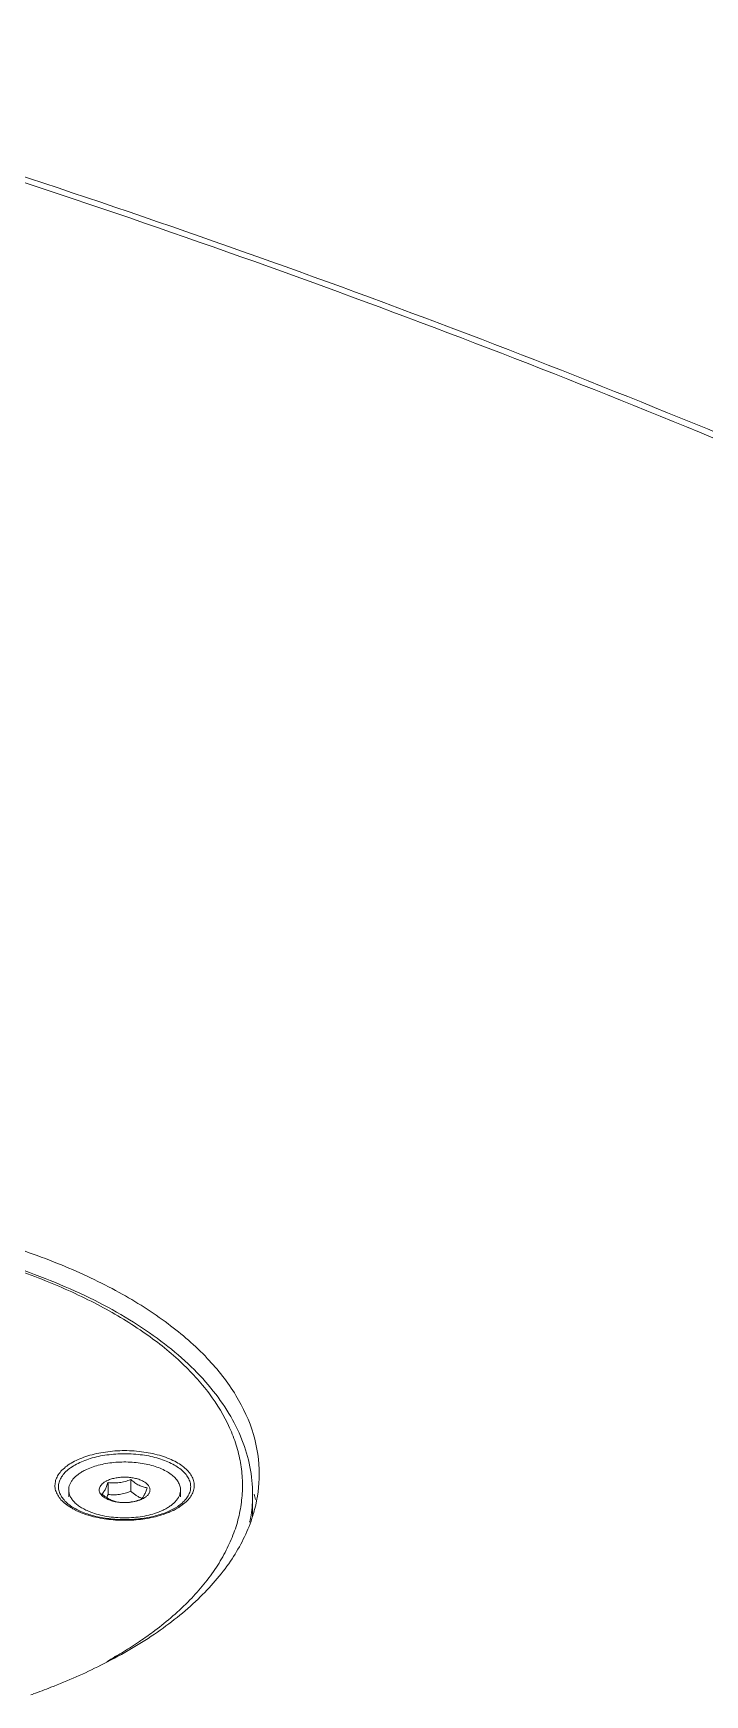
# Model space of a CAD drawing. Header units: millimetres. Extents: x 1177 to 4147, y 93 to 2194.
# Drawn here: x 3396.3 to 3442.6, y 1110.3 to 1224.7 of the extents above; entities that cross this region are included whole.
import ezdxf

# ---------------------------------------------------------------- set-up
doc = ezdxf.new("R2010")
doc.units = ezdxf.units.MM
doc.header["$LTSCALE"] = 0.1
doc.layers.get('0').update_dxf_attribs({"lineweight": 13})

# ---------------------------------------------------------------- blocks, each defined once
blk = doc.blocks.new('01')
for p, q in [((3787.97, 1189.42), (3787.97, 1188.25)), ((3790.2, 1189.72), (3790.2, 1188.55)), ((3784.1, 1188.7), (3784.1, 1188)), ((3795.1, 1188.7), (3795.1, 1188)), ((3802.2, 1188.26), (3802.2, 1186.12)), ((3784.29, 1187.12), (3784.29, 1187.12)), ((3794.91, 1187.12), (3794.91, 1187.12)), ((3801.89, 1185.52), (3801.89, 1185.54)), ((3801.91, 1185.52), (3801.92, 1185.54)), ((3792.54, 1174.83), (3792.57, 1174.85)), ((3792.55, 1174.83), (3792.57, 1174.85)), ((3788.62, 1172.27), (3788.71, 1172.32)), ((3788.65, 1172.26), (3788.74, 1172.31))]:
    blk.add_line(p, q)
for centre, radius, start, end in [((3789.57, 1192.09), 4.64, 262.37, 262.9692), ((3789.58, 1192.14), 4.7, 262.969, 263.5057), ((3789.6, 1192.42), 4.97, 267.8168, 269.1968), ((3789.6, 1192.43), 4.98, 269.1913, 273.3539), ((3790.21, 1190.12), 2.58, 293.6648, 296.55), ((3792.16, 1190.25), 2.53, 249.5481, 249.753), ((3792.16, 1190.25), 2.53, 249.7532, 250.4657), ((3788.61, 1184.47), 14.26, 13.2746, 15.4947), ((3787.65, 1192.5), 6.47, 240.9511, 243.2681), ((3791.59, 1192.43), 6.4, 296.6891, 298.9102), ((3765.78, 1211.78), 45.66, 298.8938, 300.0555), ((3757.37, 1233.47), 68.9, 289.5139, 289.7056)]:
    blk.add_arc(centre, radius, start, end)
for points, knots in [([(4032.64, 1181.87), (4014.15, 1198.16), (3983.67, 1220.94), (3939.55, 1247.91), (3902.98, 1267.43), (3863.88, 1285.68), (3822.42, 1302.58), (3778.79, 1318.05), (3748.82, 1327.23), (3733.52, 1331.59)], [0, 0, 0, 0, 0.219389, 0.337143, 0.460129, 0.588174, 0.721038, 0.858429, 1, 1, 1, 1]), ([(4034.63, 1181.52), (4025.53, 1189.54), (4006.23, 1205.23), (3974.98, 1227.18), (3940.88, 1248.01), (3904.08, 1267.64), (3864.74, 1285.98), (3808.24, 1308.98), (3763.96, 1323.47), (3733.65, 1332.06)], [0, 0, 0, 0, 0.107262, 0.219794, 0.337581, 0.460553, 0.588547, 0.721328, 1, 1, 1, 1]), ([(3802.85, 1190.25), (3802.85, 1191.57), (3802.44, 1194.3), (3800.63, 1198.2), (3797.73, 1201.88), (3793.8, 1205.27), (3788.95, 1208.33), (3783.27, 1211), (3776.87, 1213.23), (3767.39, 1215.6), (3754.72, 1217.13), (3739.4, 1216.76), (3727.02, 1214.63), (3717.99, 1211.8), (3713.87, 1210.04), (3711.95, 1209.08)], [0, 0, 0, 0, 0.038279, 0.078893, 0.123639, 0.173569, 0.229059, 0.289975, 0.355805, 0.425756, 0.573842, 0.725184, 0.870064, 0.937388, 1, 1, 1, 1]), ([(3749.6, 1215.06), (3753.01, 1215.06), (3759.72, 1214.73), (3767.95, 1213.5), (3774.22, 1212.02), (3778.62, 1210.7), (3782.75, 1209.17), (3786.58, 1207.44), (3790.05, 1205.53), (3793.15, 1203.44), (3795.84, 1201.2), (3798.1, 1198.82), (3799.9, 1196.32), (3801.21, 1193.7), (3802.02, 1191.01), (3802.2, 1189.17), (3802.2, 1188.26)], [0, 0, 0, 0, 0.15954, 0.31457, 0.389108, 0.461012, 0.529884, 0.595397, 0.657317, 0.715525, 0.770038, 0.821035, 0.868881, 0.914141, 0.957546, 1, 1, 1, 1]), ([(3792.57, 1174.85), (3793.79, 1175.76), (3796.01, 1177.67), (3798.29, 1180.43), (3799.62, 1182.72), (3800.38, 1184.42), (3800.9, 1186.15), (3801.18, 1187.9), (3801.23, 1189.65), (3801.04, 1191.4), (3800.61, 1193.14), (3799.72, 1195.47), (3797.97, 1198.34), (3795.05, 1201.51), (3791.32, 1204.44), (3786.85, 1207.09), (3781.72, 1209.42), (3776.02, 1211.38), (3769.84, 1212.95), (3763.3, 1214.08), (3756.51, 1214.77), (3751.91, 1214.93), (3749.6, 1214.93)], [0, 0, 0, 0, 0.057483, 0.109465, 0.133695, 0.156956, 0.17947, 0.201492, 0.223307, 0.245211, 0.267494, 0.290425, 0.339066, 0.392622, 0.451838, 0.516913, 0.587626, 0.66344, 0.743587, 0.827121, 0.912973, 1, 1, 1, 1]), ([(3784.2, 1187.02), (3784.01, 1187.14), (3783.67, 1187.39), (3783.24, 1187.82), (3782.94, 1188.28), (3782.76, 1188.76), (3782.73, 1189.25), (3782.83, 1189.74), (3783.07, 1190.21), (3783.44, 1190.66), (3783.93, 1191.07), (3784.52, 1191.45), (3785.21, 1191.77), (3786.27, 1192.16), (3787.74, 1192.47), (3788.97, 1192.56), (3789.6, 1192.56)], [0, 0, 0, 0, 0.060741, 0.115522, 0.165007, 0.210569, 0.254278, 0.298617, 0.345922, 0.397933, 0.45565, 0.519432, 0.589136, 0.664247, 0.827173, 1, 1, 1, 1]), ([(3784.29, 1187.12), (3784.13, 1187.24), (3783.83, 1187.48), (3783.47, 1187.89), (3783.22, 1188.32), (3783.09, 1188.77), (3783.09, 1189.23), (3783.22, 1189.68), (3783.47, 1190.11), (3783.83, 1190.52), (3784.3, 1190.9), (3785.08, 1191.37), (3786.27, 1191.84), (3787.87, 1192.18), (3789.02, 1192.25), (3789.6, 1192.25)], [0, 0, 0, 0, 0.05874, 0.111788, 0.159975, 0.204822, 0.248462, 0.293292, 0.341448, 0.394456, 0.453152, 0.517791, 0.66362, 0.827059, 1, 1, 1, 1]), ([(3789.6, 1192.56), (3790.23, 1192.56), (3791.46, 1192.47), (3792.94, 1192.16), (3794, 1191.77), (3794.69, 1191.45), (3795.28, 1191.07), (3795.76, 1190.66), (3796.13, 1190.21), (3796.37, 1189.74), (3796.48, 1189.25), (3796.44, 1188.76), (3796.27, 1188.28), (3795.96, 1187.82), (3795.53, 1187.39), (3795.19, 1187.14), (3795, 1187.02)], [0, 0, 0, 0, 0.172833, 0.335756, 0.410866, 0.480569, 0.544349, 0.602064, 0.654073, 0.701376, 0.745714, 0.789424, 0.834986, 0.884474, 0.939256, 1, 1, 1, 1]), ([(3789.6, 1192.25), (3790.19, 1192.25), (3791.33, 1192.18), (3792.94, 1191.84), (3794.13, 1191.37), (3794.91, 1190.9), (3795.37, 1190.52), (3795.74, 1190.11), (3795.98, 1189.68), (3796.11, 1189.23), (3796.11, 1188.77), (3795.98, 1188.32), (3795.73, 1187.89), (3795.37, 1187.48), (3795.07, 1187.24), (3794.91, 1187.12)], [0, 0, 0, 0, 0.172947, 0.336385, 0.482211, 0.546848, 0.605542, 0.658548, 0.706702, 0.751531, 0.795171, 0.840019, 0.888207, 0.941257, 1, 1, 1, 1]), ([(3785.71, 1190.64), (3785.59, 1190.58), (3785.35, 1190.45), (3784.94, 1190.17), (3784.59, 1189.86), (3784.34, 1189.5), (3784.2, 1189.24), (3784.12, 1188.97), (3784.1, 1188.79), (3784.1, 1188.7)], [0, 0, 0, 0, 0.156027, 0.302295, 0.564686, 0.682497, 0.792894, 0.897882, 1, 1, 1, 1]), ([(3785.71, 1190.64), (3785.91, 1190.74), (3786.34, 1190.92), (3787.02, 1191.13), (3787.76, 1191.3), (3788.53, 1191.4), (3789.33, 1191.45), (3790.14, 1191.44), (3790.93, 1191.37), (3791.7, 1191.25), (3792.42, 1191.07), (3793.08, 1190.84), (3793.67, 1190.56), (3794.17, 1190.25), (3794.57, 1189.9), (3794.87, 1189.52), (3795.03, 1189.17), (3795.09, 1188.9), (3795.1, 1188.76), (3795.1, 1188.7)], [0, 0, 0, 0, 0.062596, 0.129875, 0.200955, 0.274816, 0.3503, 0.426195, 0.50127, 0.574327, 0.644248, 0.710048, 0.770939, 0.826406, 0.876313, 0.92104, 0.961637, 0.980971, 1, 1, 1, 1]), ([(3787.28, 1188.24), (3787.23, 1188.29), (3787.16, 1188.4), (3787.1, 1188.58), (3787.1, 1188.77), (3787.15, 1188.96), (3787.25, 1189.13), (3787.4, 1189.3), (3787.6, 1189.45), (3787.75, 1189.54), (3787.83, 1189.58)], [0, 0, 0, 0, 0.119822, 0.23012, 0.336539, 0.44566, 0.563395, 0.693858, 0.839295, 1, 1, 1, 1]), ([(3787.37, 1188.3), (3787.43, 1188.35), (3787.54, 1188.48), (3787.69, 1188.72), (3787.83, 1189.04), (3787.92, 1189.29), (3787.97, 1189.42)], [0, 0, 0, 0, 0.172251, 0.394484, 0.674182, 1, 1, 1, 1]), ([(3787.83, 1189.58), (3787.96, 1189.64), (3788.22, 1189.75), (3788.65, 1189.86), (3789.12, 1189.93), (3789.6, 1189.95), (3790.09, 1189.93), (3790.55, 1189.86), (3790.98, 1189.75), (3791.36, 1189.59), (3791.67, 1189.41), (3791.91, 1189.19), (3792.04, 1188.99), (3792.09, 1188.82), (3792.11, 1188.7), (3792.09, 1188.57), (3792.04, 1188.4), (3791.91, 1188.2), (3791.67, 1187.98), (3791.48, 1187.87), (3791.37, 1187.81)], [0, 0, 0, 0, 0.067708, 0.141686, 0.220117, 0.300861, 0.381603, 0.460036, 0.53401, 0.601719, 0.661917, 0.714225, 0.759575, 0.780504, 0.80086, 0.821216, 0.842144, 0.887493, 0.939804, 1, 1, 1, 1]), ([(3787.97, 1189.42), (3788.15, 1189.39), (3788.52, 1189.36), (3789.09, 1189.4), (3789.65, 1189.52), (3790.02, 1189.64), (3790.2, 1189.72)], [0, 0, 0, 0, 0.24298, 0.491111, 0.744094, 1, 1, 1, 1]), ([(3790.2, 1189.72), (3790.33, 1189.6), (3790.59, 1189.4), (3790.94, 1189.18), (3791.22, 1189.06), (3791.49, 1188.96), (3791.7, 1188.92), (3791.83, 1188.9)], [0, 0, 0, 0, 0.276541, 0.536549, 0.659077, 0.776703, 1, 1, 1, 1]), ([(3802.04, 1185.62), (3802.17, 1186), (3802.64, 1187.5), (3802.85, 1189.08), (3802.85, 1190.25)], [0, 0, 0, 0, 0.255283, 1, 1, 1, 1]), ([(3784.1, 1188.7), (3784.1, 1188.59), (3784.13, 1188.37), (3784.24, 1188.06), (3784.42, 1187.75), (3784.68, 1187.46), (3784.99, 1187.18), (3785.37, 1186.93), (3785.8, 1186.7), (3786.11, 1186.57), (3786.28, 1186.5)], [0, 0, 0, 0, 0.09737, 0.198464, 0.30644, 0.423577, 0.551244, 0.690009, 0.839787, 1, 1, 1, 1]), ([(3788.95, 1187.49), (3788.77, 1187.51), (3788.43, 1187.58), (3788.02, 1187.72), (3787.74, 1187.86), (3787.5, 1188), (3787.35, 1188.14), (3787.28, 1188.24)], [0, 0, 0, 0, 0.293828, 0.562902, 0.685624, 0.79951, 1, 1, 1, 1]), ([(3789, 1187.48), (3788.87, 1187.5), (3788.66, 1187.55), (3788.39, 1187.64), (3788.11, 1187.77), (3787.76, 1187.98), (3787.5, 1188.19), (3787.37, 1188.3)], [0, 0, 0, 0, 0.223297, 0.340923, 0.463451, 0.723459, 1, 1, 1, 1]), ([(3787.85, 1187.93), (3787.86, 1187.96), (3787.9, 1188.06), (3787.94, 1188.17), (3787.97, 1188.25)], [0, 0, 0, 0, 0.241654, 1, 1, 1, 1]), ([(3787.97, 1188.25), (3788.15, 1188.23), (3788.52, 1188.2), (3789.09, 1188.23), (3789.65, 1188.35), (3790.02, 1188.48), (3790.2, 1188.55)], [0, 0, 0, 0, 0.242978, 0.49111, 0.744097, 1, 1, 1, 1]), ([(3791.23, 1187.78), (3791.05, 1187.71), (3790.69, 1187.59), (3790.12, 1187.47), (3789.56, 1187.43), (3789.19, 1187.46), (3789, 1187.48)], [0, 0, 0, 0, 0.255906, 0.508889, 0.75702, 1, 1, 1, 1]), ([(3789.41, 1187.45), (3789.38, 1187.45), (3789.26, 1187.46), (3789.14, 1187.47), (3789.05, 1187.48)], [0, 0, 0, 0, 0.251454, 1, 1, 1, 1]), ([(3791.25, 1187.76), (3791.15, 1187.71), (3790.94, 1187.64), (3790.49, 1187.52), (3790.14, 1187.47), (3789.89, 1187.45)], [0, 0, 0, 0, 0.230379, 0.476336, 1, 1, 1, 1]), ([(3790.2, 1188.55), (3790.29, 1188.48), (3790.46, 1188.34), (3790.72, 1188.15), (3791, 1187.99), (3791.18, 1187.91), (3791.27, 1187.87)], [0, 0, 0, 0, 0.265636, 0.522345, 0.767559, 1, 1, 1, 1]), ([(3791.83, 1188.9), (3791.79, 1188.77), (3791.7, 1188.53), (3791.55, 1188.21), (3791.4, 1187.96), (3791.29, 1187.83), (3791.23, 1187.78)], [0, 0, 0, 0, 0.325818, 0.605516, 0.827749, 1, 1, 1, 1]), ([(3795.1, 1188.7), (3795.1, 1188.6), (3795.08, 1188.42), (3795, 1188.15), (3794.87, 1187.89), (3794.61, 1187.53), (3794.26, 1187.22), (3793.85, 1186.94), (3793.61, 1186.81), (3793.49, 1186.75)], [0, 0, 0, 0, 0.102118, 0.207106, 0.317503, 0.435314, 0.697705, 0.843973, 1, 1, 1, 1]), ([(3801.92, 1185.54), (3801.97, 1185.76), (3802.13, 1186.66), (3802.2, 1187.58), (3802.2, 1188.26)], [0, 0, 0, 0, 0.251905, 1, 1, 1, 1]), ([(3784.5, 1186.84), (3784.48, 1186.85), (3784.37, 1186.91), (3784.27, 1186.97), (3784.2, 1187.02)], [0, 0, 0, 0, 0.254286, 1, 1, 1, 1]), ([(3784.29, 1187.12), (3784.61, 1186.9), (3785.35, 1186.51), (3786.62, 1186.09), (3788.07, 1185.83), (3789.08, 1185.77), (3789.6, 1185.77)], [0, 0, 0, 0, 0.208445, 0.451639, 0.719441, 1, 1, 1, 1]), ([(3785.14, 1186.52), (3785.11, 1186.54), (3784.97, 1186.6), (3784.83, 1186.66), (3784.73, 1186.71)], [0, 0, 0, 0, 0.254362, 1, 1, 1, 1]), ([(3786.14, 1186.17), (3786.06, 1186.19), (3785.72, 1186.3), (3785.38, 1186.42), (3785.14, 1186.52)], [0, 0, 0, 0, 0.257892, 1, 1, 1, 1]), ([(3789.6, 1185.7), (3789, 1185.7), (3787.84, 1185.77), (3786.69, 1186.01), (3786.14, 1186.17)], [0, 0, 0, 0, 0.5132, 1, 1, 1, 1]), ([(3786.28, 1186.5), (3786.52, 1186.41), (3787.04, 1186.25), (3787.86, 1186.07), (3788.72, 1185.97), (3789.6, 1185.93), (3790.49, 1185.97), (3791.35, 1186.07), (3792.16, 1186.25), (3792.68, 1186.41), (3792.93, 1186.5)], [0, 0, 0, 0, 0.116415, 0.240062, 0.36874, 0.499994, 0.631247, 0.759927, 0.88357, 1, 1, 1, 1]), ([(3789.6, 1185.77), (3790.12, 1185.77), (3791.14, 1185.83), (3792.58, 1186.09), (3793.85, 1186.51), (3794.6, 1186.9), (3794.91, 1187.12)], [0, 0, 0, 0, 0.280551, 0.548349, 0.791545, 1, 1, 1, 1]), ([(3793.06, 1186.17), (3792.51, 1186.01), (3791.37, 1185.77), (3790.2, 1185.7), (3789.6, 1185.7)], [0, 0, 0, 0, 0.486811, 1, 1, 1, 1]), ([(3792.93, 1186.5), (3792.98, 1186.52), (3793.17, 1186.6), (3793.35, 1186.68), (3793.49, 1186.75)], [0, 0, 0, 0, 0.257105, 1, 1, 1, 1]), ([(3794.06, 1186.52), (3793.98, 1186.49), (3793.65, 1186.36), (3793.32, 1186.24), (3793.06, 1186.17)], [0, 0, 0, 0, 0.241931, 1, 1, 1, 1]), ([(3794.47, 1186.71), (3794.43, 1186.7), (3794.3, 1186.63), (3794.16, 1186.57), (3794.06, 1186.52)], [0, 0, 0, 0, 0.245663, 1, 1, 1, 1]), ([(3795, 1187.02), (3794.98, 1187), (3794.87, 1186.93), (3794.77, 1186.87), (3794.69, 1186.83)], [0, 0, 0, 0, 0.245544, 1, 1, 1, 1]), ([(3787.25, 1171.43), (3789.08, 1172.34), (3792.45, 1174.27), (3796.8, 1177.7), (3800.07, 1181.44), (3801.55, 1184.23), (3802.04, 1185.62)], [0, 0, 0, 0, 0.291976, 0.554684, 0.789033, 1, 1, 1, 1]), ([(3790.87, 1173.64), (3791.01, 1173.74), (3791.58, 1174.12), (3792.14, 1174.52), (3792.55, 1174.83)], [0, 0, 0, 0, 0.253747, 1, 1, 1, 1]), ([(3788.74, 1172.31), (3788.92, 1172.42), (3789.64, 1172.85), (3790.35, 1173.29), (3790.87, 1173.64)], [0, 0, 0, 0, 0.254167, 1, 1, 1, 1]), ([(3780.6, 1168.61), (3781.19, 1168.82), (3783.45, 1169.66), (3785.66, 1170.63), (3787.25, 1171.43)], [0, 0, 0, 0, 0.258417, 1, 1, 1, 1])]:
    blk.add_open_spline(points, degree=3, knots=knots)

msp = doc.modelspace()

# ---------------------------------------------------------------- block references
at = {"xscale": 0.7, "yscale": 0.7, "zscale": 0.7}
msp.add_blockref('01', (749.9, 292.29), dxfattribs=at)

doc.saveas('drawing.dxf')
